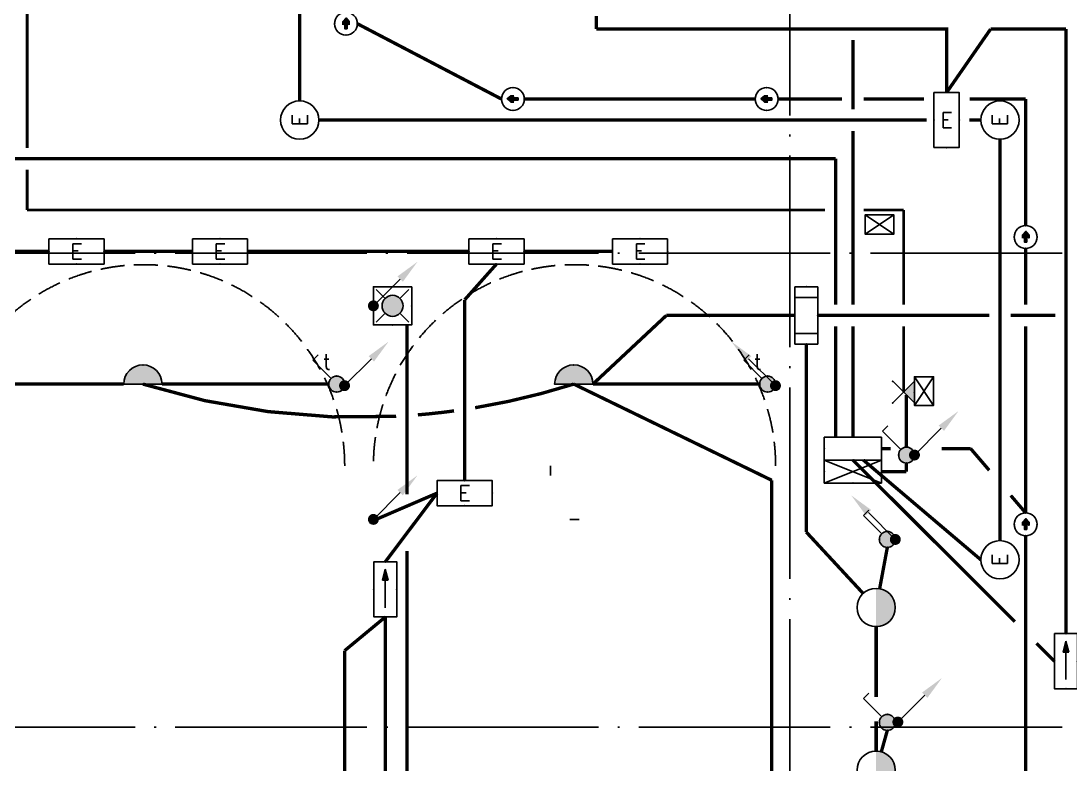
# Model space of a CAD drawing. Extents: x -288892 to 250096, y -100054 to 404668.
# Drawn here: x 24370 to 35335, y 11366 to 19125 of the extents above; entities that cross this region are included whole.
import ezdxf
from ezdxf.enums import TextEntityAlignment as Align
from ezdxf.xclip import XClip

# ---------------------------------------------------------------- set-up
doc = ezdxf.new("R2010")
doc.units = 0
doc.header["$LTSCALE"] = 1000
doc.header["$MEASUREMENT"] = 0
for name, pattern in [('104-14# 核心筒$0$DASH', [0.35, 0.25, -0.1]), ('104-14# 核心筒$0$DOTE', [2.4200000000000004, 2, -0.2, 0.02, -0.2]), ('DASH', [0.35, 0.25, -0.1])]:
    doc.linetypes.add(name, pattern=pattern)
doc.layers.get('0').update_dxf_attribs({"linetype": 'CONTINUOUS'})
doc.layers.add('104-14# 核心筒$0$04-不打印_辅助线', color=165, linetype='CONTINUOUS', plot=False)
for name, color, linetype in [('104-14# 核心筒$0$A-E_电梯', 171, 'CONTINUOUS'), ('104-14# 核心筒$0$A_AXIS-轴线', 36, '104-14# 核心筒$0$DOTE'), ('EQUIP-照明', 3, 'CONTINUOUS'), ('EQUIP-箱柜', 3, 'CONTINUOUS'), ('LWIRE', 4, 'CONTINUOUS'), ('TEL_TEXT', 3, 'CONTINUOUS'), ('WIRE-应急', 2, 'DASH'), ('WIRE-照明', 1, 'CONTINUOUS'), ('X-104 14#平面$0$A-TECH_电气', 240, 'CONTINUOUS')]:
    doc.layers.add(name, color=color, linetype=linetype)
doc.styles.add('_TCH_LABEL', font='COMPLEX', dxfattribs={"bigfont": 'GBCBIG'})
doc.styles.add('_TEL_DIM', font='SIMPLEX', dxfattribs={"width": 0.8, "height": 3.5, "bigfont": 'HZTXT'})
doc.styles.get("Standard").update_dxf_attribs({"font": 'gbenor.shx', "bigfont": 'gbcbig.shx'})

# ---------------------------------------------------------------- blocks, each defined once
blk = doc.blocks.new('104-14# 核心筒')
blk.add_lwpolyline([(29900, 14380.00000000006), (29900, 14480.00000000007)])
at = {"layer": '104-14# 核心筒$0$04-不打印_辅助线', "linetype": '104-14# 核心筒$0$DASH'}
for centre in [(25650.00000000226, 14480.00000000005), (30150.00000000249, 14480.00000000005)]:
    blk.add_arc(centre, 2099.999999998527, 0, 180, dxfattribs=at)
at = {"layer": '104-14# 核心筒$0$A-E_电梯'}
blk.add_line((30200.00000000102, 13920.00000000006), (30100.00000000102, 13920.00000000006), dxfattribs=at)
at = {"layer": '104-14# 核心筒$0$A_AXIS-轴线'}
for p, q in [((32400.00000000001, 54018.37846733601), (32400.00000000001, -8545.12396972545)), ((-24838.9698462474, 16700), (120259.921909796, 16700)), ((-24838.9698462474, 11750), (120259.921909796, 11750))]:
    blk.add_line(p, q, dxfattribs=at)
blk = doc.blocks.new('*U1800')
blk.add_lwpolyline([(200.0000000000146, 0), (200.0000000000146, 300.0000000000036), (0, 300.0000000000036), (0, 0), (200.0000000000146, 0), (0, 300.0000000000036), (0, 0), (200.0000000000146, 300.0000000000036)])
blk = doc.blocks.new('X-104 14#平面$0$dd')
at = {"layer": 'X-104 14#平面$0$A-TECH_电气'}
for p, rotation in [((33247.50713198005, -282000.0000000001), 270), ((33962.70363487265, -283689.6873526203), 180)]:
    blk.add_blockref('*U1800', p, dxfattribs=dict(at, rotation=rotation))
blk = doc.blocks.new('X-104 14#平面')
ref = blk.add_blockref('104-14# 核心筒', (0, 0))
XClip(ref).set_block_clipping_path([(-38664.36238214614, -25499.99999999997), (139216.5485069363, 330900)])
blk.add_blockref('X-104 14#平面$0$dd', (-62.7036349200508, 299100))
blk = doc.blocks.new('$equip$00001822')
for p, q in [((0.1473139127483591, 0.3556472460822988), (0.625, 0.8333333333339397)), ((0.625, 0.8333333333339397), (0.7664213562384248, 0.6919119770955149))]:
    blk.add_line(p, q)
blk.add_circle((0, 0.2083333333339397), 0.2083333333334168)
for p in [(0, 0.4166666666660603), (-0.2083333333357587, 0.2083333333339397), (-0.01544940226449398, 0.0005736313996749232), (0.2083333333357587, 0.2083333333339397)]:
    blk.add_point(p)
for points in [[(-0.1804219591213041, 0.312500000001819), (0.1804219591213041, 0.312500000001819), (-0.2083333333284827, 0.2083333333339397), (0.2083333333284827, 0.2083333333339397)], [(-0.1041666666715173, 0.3887552924552438), (0.1041666666715173, 0.3887552924552438), (-0.1804219591213041, 0.312500000001819), (0.1804219591213041, 0.312500000001819)], [(0, 0.4166666666660603), (0, 0.4166666666660603), (-0.1041666666715173, 0.3887552924552438), (0.1041666666715173, 0.3887552924552438)], [(-0.1804219591213041, 0.1041666666660603), (0.1804219591213041, 0.1041666666660603), (-0.2083333333284827, 0.2083333333339397), (0.2083333333284827, 0.2083333333339397)], [(-0.1041666666715173, 0.02791137421263556), (0.1041666666715173, 0.02791137421263556), (-0.1804219591213041, 0.1041666666660603), (0.1804219591213041, 0.1041666666660603)], [(0, 1.818989403545856e-12), (0, 1.818989403545856e-12), (-0.1041666666715173, 0.02791137421263556), (0.1041666666715173, 0.02791137421263556)]]:
    blk.add_solid(points)
at = {"color": 7, "style": '_TEL_DIM'}
blk.add_attdef('$TEXT$', text='', height=0.4, dxfattribs=at).set_placement((0.5805799275694881, 0.4645799965601327), align=Align.MIDDLE_CENTER)
at = {"color": 7, "style": '_TEL_DIM', "flags": 1}
blk.add_attdef('A', text='', height=2e-05, dxfattribs=at).set_placement((0, 0), align=Align.MIDDLE_CENTER)
blk = doc.blocks.new('$equip$00001168')
blk.add_line((-0.5, 0), (0.5, 0))
blk.add_arc((0, 0), 0.5, 180, 0)
for p in [(-0.5, 0), (0, 0), (0.5, 0), (0, -0.5)]:
    blk.add_point(p)
for points in [[(0.4330127018911298, -0.25), (-0.4330127018911298, -0.25), (0.5, 0), (-0.5, 0)], [(0.25, -0.4330127018911298), (-0.25, -0.4330127018911298), (0.4330127018911298, -0.25), (-0.4330127018911298, -0.25)], [(0, -0.5), (0, -0.5), (0.25, -0.4330127018911298), (-0.25, -0.4330127018911298)]]:
    blk.add_solid(points)
at = {"flags": 9}
blk.add_attdef('A', (0, 0), '', height=2e-05, dxfattribs=at)
blk = doc.blocks.new('$TelecSys$00000079')
for p, q in [((0.7000000000007276, 0.7000000000007276), (0, 0)), ((0.1041666666678793, 0.1041666666660603), (0.1041666666678793, 0.1041666666660603)), ((-0.1041666666678793, -0.1041666666660603), (-0.1041666666678793, -0.1041666666660603))]:
    blk.add_line(p, q)
at = {"const_width": 0.1425}
blk.add_lwpolyline([(-0.07125000000087311, 0, 1), (0.07125000000087311, 0, 1)], format="xyb", close=True, dxfattribs=at)
blk.add_solid([(0.6300000000010186, 0.7700000000004366), (0.7700000000004366, 0.6299999999991996), (1.150000000001455, 1.149999999999636)])
at = {"width": 0.8, "flags": 9}
blk.add_attdef('A', (0, 0), '', height=2e-05, dxfattribs=at)
blk = doc.blocks.new('$equip$00002604')
blk.add_hatch(color=256).paths.add_polyline_path([(0.2745181131831487, 0.5000125000005937, 1), (-0.2744993631858961, 0.5000125000005937, 1)])
for p, q in [((-0.4285620535811177, 0.9285839285730617), (-0.1940976152691292, 0.6941194902610732)), ((0.1941163652627438, 0.6941194902683492), (0.4285808035638183, 0.9285839285730617)), ((-0.4285620535811177, 0.07144107142812572), (-0.1940976152691292, 0.3059055097401142)), ((0.1941163652627438, 0.3059055097328383), (0.4285808035638183, 0.07144107142812572))]:
    blk.add_line(p, q)
at = {"const_width": 0.02}
blk.add_lwpolyline([(-0.4999906250013737, 1.000012500000594), (-0.4999906250013737, 1.250000059371814e-05), (0.5000093749986263, 1.250000059371814e-05), (0.5000093749986263, 1.000012500000594), (-0.4999906250013737, 1.000012500000594), (-0.4999906250013737, 1.250000059371814e-05)], dxfattribs=at)
blk.add_lwpolyline([(-0.4999906250013737, 1.000012500000594), (-0.4999906250013737, 1.250000059371814e-05), (0.5000093749986263, 1.250000059371814e-05), (0.5000093749986263, 1.000012500000594)], close=True)
blk.add_circle((9.374998626299202e-06, 0.5000125000005937), 0.2745087381843628)
for p in [(9.374998626299202e-06, 1.000012500000594), (-0.4999906250013737, 0.5000125000005937), (0.5000093749986263, 0.5000125000005937), (0, 0)]:
    blk.add_point(p)
at = {"color": 7, "style": '_TEL_DIM', "flags": 1}
blk.add_attdef('A', text='', height=2.5e-05, dxfattribs=at).set_placement((0, 0), align=Align.MIDDLE_CENTER)
blk = doc.blocks.new('$equip$00001151')
blk.add_circle((0, 0.5), 0.5)
for points in [[(0.4330127085668209, 0.2500000115614966), (-0.4330126952190767, 0.2499999884385034), (0.5, 0.5000000133477442), (-0.5, 0.4999999866522558)], [(0.2500000115578587, 0.0669873047809233), (-0.2499999884421413, 0.06698729143317905), (0.4330127085668209, 0.2500000115614966), (-0.4330126952190767, 0.2499999884385034)], [(1.334774424321949e-08, 0), (1.334774424321949e-08, 0), (0.2500000115578587, 0.0669873047809233), (-0.2499999884421413, 0.06698729143317905)]]:
    blk.add_solid(points)
at = {"flags": 9}
blk.add_attdef('A', (0, 0), '', height=2e-05, dxfattribs=at)
blk = doc.blocks.new('$equip$00001154')
for p, q in [((0, 0.2828427124768496), (0, -0.2828427124768496)), ((0, 0.2828427124768496), (0.5656854249500611, -0.2828427124768496)), ((0.5656854249500611, 0.2828427124768496), (0, -0.2828427124768496))]:
    blk.add_line(p, q)
for p in [(0.5656854249500611, 0.2828427124768496), (0, 0.004449836778803729), (0.2828427124732116, 0), (0.5656854249500611, -0.2828427124768496)]:
    blk.add_point(p)
blk.add_solid([(0, -0.2828427124768496), (0.2828427124732116, 0), (0, 0.2828427124768496)])
at = {"layer": 'TEL_TEXT', "style": '_TEL_DIM', "flags": 1}
blk.add_attdef('A', text='', height=2e-05, dxfattribs=at).set_placement((0, 0), align=Align.MIDDLE_CENTER)
blk = doc.blocks.new('$equip$00001962')
for p, q in [((0.1473139127519971, 0.3556472460822988), (0.625000000003638, 0.8333333333339397)), ((0.625000000003638, 0.8333333333339397), (0.7664213562420628, 0.6919119770955149))]:
    blk.add_line(p, q)
blk.add_circle((3.637978807091713e-12, 0.2083333333339397), 0.2083333333334168)
for p in [(1.091393642127514e-11, 0.4166666666660603), (-0.2083333333284827, 0.2083333333375776), (1.091393642127514e-11, 0), (0.2083333333393966, 0.2083333333375776)]:
    blk.add_point(p)
for points in [[(-0.1804219591176661, 0.312500000001819), (0.1804219591249421, 0.312500000001819), (-0.2083333333284827, 0.2083333333339397), (0.2083333333357587, 0.2083333333339397)], [(-0.1041666666642413, 0.3887552924552438), (0.1041666666715173, 0.3887552924552438), (-0.1804219591176661, 0.312500000001819), (0.1804219591249421, 0.312500000001819)], [(3.637978807091713e-12, 0.4166666666660603), (3.637978807091713e-12, 0.4166666666660603), (-0.1041666666642413, 0.3887552924552438), (0.1041666666715173, 0.3887552924552438)], [(-0.1804219591176661, 0.1041666666660603), (0.1804219591249421, 0.1041666666660603), (-0.2083333333284827, 0.2083333333339397), (0.2083333333357587, 0.2083333333339397)], [(-0.1041666666642413, 0.02791137421263556), (0.1041666666715173, 0.02791137421263556), (-0.1804219591176661, 0.1041666666660603), (0.1804219591249421, 0.1041666666660603)], [(3.637978807091713e-12, 1.818989403545856e-12), (3.637978807091713e-12, 1.818989403545856e-12), (-0.1041666666642413, 0.02791137421263556), (0.1041666666715173, 0.02791137421263556)]]:
    blk.add_solid(points)
at = {"layer": 'TEL_TEXT', "style": '_TEL_DIM', "flags": 1}
blk.add_attdef('A', text='', height=2e-05, dxfattribs=at).set_placement((0, 0), align=Align.MIDDLE_CENTER)
blk = doc.blocks.new('$equip_U$00000189(HT0843)')
at = {"color": 2}
for p, q in [((-0.7199999999938882, 0.6599999999998545), (-0.7199999999938882, 0)), ((0.7200000000084401, 0.6599999999998545), (-0.7199999999938882, 0.6599999999998545)), ((0.7200000000084401, 0), (0.7200000000084401, 0.6599999999998545)), ((-0.7199999999938882, 0), (0.7200000000084401, 0))]:
    blk.add_line(p, q, dxfattribs=at)
at = {"color": 2, "const_width": 0.0125}
for points in [[(0.7200000000084401, 0.6599999999998545), (0.7200000000084401, 0.6599999999998545), (-0.7199999999938882, 0.6599999999998545)], [(-0.7199999999938882, 0.6599999999998545), (-0.7199999999938882, 0)], [(0.7200000000084401, 0), (0.7200000000084401, 0.6599999999998545)], [(-0.7199999999938882, 0), (0.7200000000084401, 0)]]:
    blk.add_lwpolyline(points, dxfattribs=at)
at = {"color": 2}
blk.add_lwpolyline([(-0.7199999999938882, 0.6599999999998545), (-0.7199999999938882, 0)], dxfattribs=at)
for p in [(7.275957614183426e-12, 0.6599999999998545), (-0.7199999999938882, 0.3299999999999272), (0.7200000000084401, 0.3299999999999272), (7.275957614183426e-12, 0)]:
    blk.add_point(p)
at = {"color": 7, "style": '_TEL_DIM'}
blk.add_attdef('$TEXT$', text='', height=0.4, dxfattribs=at).set_placement((7.275957614183426e-12, 0.3299999999999272), align=Align.MIDDLE_CENTER)
at = {"color": 7, "style": '_TEL_DIM', "flags": 1}
blk.add_attdef('A', text='', height=2.5e-05, dxfattribs=at).set_placement((7.275957614183426e-12, 0), align=Align.MIDDLE_CENTER)
blk = doc.blocks.new('$equip$00001838')
blk.add_circle((0, 0), 0.5)
at = {"color": 7, "style": '_TEL_DIM'}
blk.add_attdef('$TEXT$', text='', height=0.4, dxfattribs=at).set_placement((0, 0), align=Align.MIDDLE_CENTER)
at = {"color": 7, "style": '_TEL_DIM', "flags": 1}
blk.add_attdef('A', text='', height=2e-05, dxfattribs=at).set_placement((0, 0), align=Align.MIDDLE_CENTER)
blk = doc.blocks.new('$equip$00002541')
blk.add_hatch(color=256).paths.add_polyline_path([(-0.2400000000016007, 0.3719999999993888), (-0.5280000000020664, 0.2999999999992724), (-0.2400000000016007, 0.227999999999156)])
for p, q in [((-0.7199999999975262, 0.5999999999949068), (-0.7199999999975262, 0)), ((0.7199999999975262, 0.5999999999949068), (-0.7199999999975262, 0.5999999999949068)), ((0.7199999999975262, 0), (0.7199999999975262, 0.5999999999949068)), ((-0.2400000000016007, 0.3719999999993888), (-0.5280000000020664, 0.2999999999992724)), ((-0.5280000000020664, 0.2999999999992724), (-0.2400000000016007, 0.227999999999156)), ((-0.2400000000016007, 0.3719999999993888), (-0.2400000000016007, 0.227999999999156)), ((-0.7199999999975262, 0), (0.7199999999975262, 0))]:
    blk.add_line(p, q)
at = {"color": 7}
blk.add_line((-0.4800000000032014, 0.2999999999992724), (0.4800000000032014, 0.2999999999992724), dxfattribs=at)
at = {"const_width": 0.02}
blk.add_lwpolyline([(-0.7199999999975262, 0.5999999999949068), (-0.7199999999975262, 0), (0.7199999999975262, 0), (0.7199999999975262, 0.5999999999949068), (-0.7199999999975262, 0.5999999999949068), (-0.7199999999975262, 0)], dxfattribs=at)
for p in [(0, 0.5999999999949068), (-0.7199999999975262, 0.2999999999956344), (0.7199999999975262, 0.2999999999956344), (0, 0)]:
    blk.add_point(p)
at = {"color": 7, "style": '_TEL_DIM', "flags": 1}
blk.add_attdef('A', text='', height=2e-05, dxfattribs=at).set_placement((0, 0), align=Align.MIDDLE_CENTER)
blk = doc.blocks.new('$equip$00001428')
for p, q in [((0.75, 0.5999999999985448), (-0.75, 0.5999999999985448)), ((-0.75, 0.5999999999985448), (-0.75, 0)), ((-0.4692126753398043, 0.5999999999985448), (-0.4692126753398043, 0)), ((0.4692126753398043, 0.5999999999985448), (0.4692126753398043, 0)), ((0.75, 0), (0.75, 0.5999999999985448)), ((-0.75, 0), (0.75, 0))]:
    blk.add_line(p, q)
for p in [(0, 0.5999999999985448), (-0.75, 0.2999999999992724), (0.75, 0.2999999999992724), (0, 0)]:
    blk.add_point(p)
at = {"style": '_TCH_LABEL', "flags": 9}
blk.add_attdef('A', (0, 0), '', height=2e-05, dxfattribs=at)
blk = doc.blocks.new('$equip$00001424')
for p, q in [((-0.75, 0), (0.75, 0.5999999999985448)), ((-0.75, 0.5999999999985448), (0.75, 0)), ((0.75, 0.5999999999985448), (-0.75, 0.5999999999985448)), ((-0.75, 0.5999999999985448), (-0.75, 0)), ((0.75, 0), (0.75, 0.5999999999985448)), ((-0.75, 0), (0.75, 0))]:
    blk.add_line(p, q)
for p in [(0, 0.5999999999985448), (-0.75, 0.2999999999992724), (0.75, 0.2999999999992724), (0, 0)]:
    blk.add_point(p)
at = {"style": '_TCH_LABEL', "flags": 9}
blk.add_attdef('A', (0, 0), '', height=2e-05, dxfattribs=at)
blk = doc.blocks.new('$equip$00001413')
for p, q in [((0.75, 0.5999999999985448), (-0.75, 0.5999999999985448)), ((-0.75, 0.5999999999985448), (-0.75, 0)), ((0.75, 0), (0.75, 0.5999999999985448)), ((-0.75, 0), (0.75, 0))]:
    blk.add_line(p, q)
for p in [(0, 0.5999999999985448), (-0.75, 0.2999999999992724), (0.75, 0.2999999999992724), (0, 0)]:
    blk.add_point(p)
at = {"style": '_TCH_LABEL', "flags": 9}
blk.add_attdef('A', (0, 0), '', height=2e-05, dxfattribs=at)
blk = doc.blocks.new('$equip$00002534')
for p, q in [((-0.7200000000011642, 0.6599999999998545), (-0.7200000000011642, 0)), ((0.7200000000011642, 0.6599999999998545), (-0.7200000000011642, 0.6599999999998545)), ((0.7200000000011642, 0), (0.7200000000011642, 0.6599999999998545)), ((-0.7200000000011642, 0), (0.7200000000011642, 0))]:
    blk.add_line(p, q)
at = {"const_width": 0.02}
blk.add_lwpolyline([(-0.7200000000011642, 0.6599999999998545), (-0.7200000000011642, 0), (0.7200000000011642, 0), (0.7200000000011642, 0.6599999999998545), (-0.7200000000011642, 0.6599999999998545), (-0.7200000000011642, 0)], dxfattribs=at)
for p in [(0, 0.6599999999998545), (-0.7200000000011642, 0.3299999999981083), (0.7200000000011642, 0.3299999999981083), (0, 0)]:
    blk.add_point(p)
at = {"color": 7, "style": '_TEL_DIM'}
blk.add_attdef('$TEXT$', text='', height=0.4, dxfattribs=at).set_placement((0, 0.3299999999981083), align=Align.MIDDLE_CENTER)
at = {"color": 7, "style": '_TEL_DIM', "flags": 1}
blk.add_attdef('A', text='', height=2e-05, dxfattribs=at).set_placement((0, 0), align=Align.MIDDLE_CENTER)
blk = doc.blocks.new('$equip$00002540')
blk.add_hatch(color=256).paths.add_polyline_path([(0.2400000000016007, 0.3720000000030268), (0.2400000000016007, 0.2280000000064319), (0.5280000000020664, 0.3000000000029104)])
for p, q in [((-0.7199999999975262, 0.6000000000058208), (-0.7199999999975262, 0)), ((0.7199999999975262, 0.6000000000058208), (-0.7199999999975262, 0.6000000000058208)), ((0.7199999999975262, 0), (0.7199999999975262, 0.6000000000058208)), ((0.2400000000016007, 0.3720000000030268), (0.2400000000016007, 0.2280000000064319)), ((0.5280000000020664, 0.3000000000029104), (0.2400000000016007, 0.3720000000030268)), ((0.2400000000016007, 0.2280000000064319), (0.5280000000020664, 0.3000000000029104)), ((-0.7199999999975262, 0), (0.7199999999975262, 0))]:
    blk.add_line(p, q)
at = {"color": 7}
blk.add_line((-0.4800000000032014, 0.3000000000029104), (0.4800000000032014, 0.3000000000029104), dxfattribs=at)
at = {"const_width": 0.02}
blk.add_lwpolyline([(-0.7199999999975262, 0.6000000000058208), (-0.7199999999975262, 0), (0.7199999999975262, 0), (0.7199999999975262, 0.6000000000058208), (-0.7199999999975262, 0.6000000000058208), (-0.7199999999975262, 0)], dxfattribs=at)
for p in [(0, 0.6000000000058208), (-0.7199999999975262, 0.3000000000029104), (0.7199999999975262, 0.3000000000029104), (0, 0)]:
    blk.add_point(p)
at = {"color": 7, "style": '_TEL_DIM', "flags": 1}
blk.add_attdef('A', text='', height=2e-05, dxfattribs=at).set_placement((0, 0), align=Align.MIDDLE_CENTER)
blk = doc.blocks.new('$equip_U$00000283(晏大钊)')
at = {"color": 3, "linetype": 'ByBlock', "ltscale": 5}
for p, q in [((-0.2723380496354366, 0.05358963180333376), (-0.2723380496354366, -0.06141036819644796)), ((0.07266195036572753, 0.05358963180333376), (-0.2723380496354366, 0.05358963180333376)), ((0.07266195036572753, 0.05358963180333376), (-0.05505848884422448, 0.1685896318031155)), ((-0.05505848884422448, 0.1685896318031155), (0.1110812915576389, 0.1685896318031155)), ((0.0676619503647089, 0.05358963180333376), (0.07266195036572753, 0.05358963180333376)), ((0.1110812915576389, 0.1685896318031155), (0.302661950365291, -0.003910368195647607)), ((-0.2723380496354366, -0.06141036819644796), (0.07266195036572753, -0.06141036819644796)), ((-0.05505848884422448, -0.1764103681962297), (0.07266195036572753, -0.06141036819644796)), ((0.1110812915576389, -0.1764103681962297), (-0.05505848884422448, -0.1764103681962297)), ((0.0676619503647089, -0.06141036819644796), (0.07266195036572753, -0.06141036819644796)), ((0.302661950365291, -0.003910368195647607), (0.1110812915576389, -0.1764103681962297))]:
    blk.add_line(p, q, dxfattribs=at)
at = {"color": 3}
for p, q in [((-0.2712985488033155, 0.05358963180333376), (-0.2723380496354366, 0.05255013097303163)), ((-0.2600732286518905, 0.05358963180333376), (-0.2723380496354366, 0.04132481082160666)), ((-0.2488479085004656, 0.05358963180333376), (-0.2723380496354366, 0.03009949067018169)), ((-0.2376225883490406, 0.05358963180333376), (-0.2723380496354366, 0.01887417051875673)), ((-0.2263972681976156, 0.05358963180333376), (-0.2723380496354366, 0.007648850367331761)), ((-0.2151719480461907, 0.05358963180333376), (-0.2723380496354366, -0.003576469784093206)), ((-0.2039466278947657, 0.05358963180333376), (-0.2723380496354366, -0.01480178993551817)), ((-0.1927213077433407, 0.05358963180333376), (-0.2723380496354366, -0.02602711008694314)), ((-0.1814959875919158, 0.05358963180333376), (-0.2723380496354366, -0.03725243023836811)), ((-0.1702706674404908, 0.05358963180333376), (-0.2723380496354366, -0.04847775038979307)), ((-0.1590453472890658, 0.05358963180333376), (-0.2723380496354366, -0.05970307054121804)), ((-0.2712985488033155, 0.05358963180333376), (-0.2723380496354366, 0.05255013097303163)), ((-0.2600732286518905, 0.05358963180333376), (-0.2723380496354366, 0.04132481082160666)), ((-0.2488479085004656, 0.05358963180333376), (-0.2723380496354366, 0.03009949067018169)), ((-0.2376225883490406, 0.05358963180333376), (-0.2723380496354366, 0.01887417051875673)), ((-0.2263972681976156, 0.05358963180333376), (-0.2723380496354366, 0.007648850367331761)), ((-0.2151719480461907, 0.05358963180333376), (-0.2723380496354366, -0.003576469784093206)), ((-0.2039466278947657, 0.05358963180333376), (-0.2723380496354366, -0.01480178993551817)), ((-0.1927213077433407, 0.05358963180333376), (-0.2723380496354366, -0.02602711008694314)), ((-0.1814959875919158, 0.05358963180333376), (-0.2723380496354366, -0.03725243023836811)), ((-0.1702706674404908, 0.05358963180333376), (-0.2723380496354366, -0.04847775038979307)), ((-0.1590453472890658, 0.05358963180333376), (-0.2723380496354366, -0.05970307054121804)), ((-0.07241776010050671, 0.05358963180333376), (-0.2719840393219783, 0.05358963180333376)), ((-0.1478200271376409, 0.05358963180333376), (-0.2628200271392416, -0.06141036819644796)), ((-0.1478200271376409, 0.05358963180333376), (-0.2628200271392416, -0.06141036819644796)), ((-0.1365947069862159, 0.05358963180333376), (-0.2515947069878166, -0.06141036819644796)), ((-0.1365947069862159, 0.05358963180333376), (-0.2515947069878166, -0.06141036819644796)), ((-0.1253693868347909, 0.05358963180333376), (-0.2403693868363916, -0.06141036819644796)), ((-0.1253693868347909, 0.05358963180333376), (-0.2403693868363916, -0.06141036819644796)), ((-0.114144066683366, 0.05358963180333376), (-0.2291440666849667, -0.06141036819644796)), ((-0.114144066683366, 0.05358963180333376), (-0.2291440666849667, -0.06141036819644796)), ((-0.102918746531941, 0.05358963180333376), (-0.2179187465335417, -0.06141036819644796)), ((-0.102918746531941, 0.05358963180333376), (-0.2179187465335417, -0.06141036819644796)), ((-0.09169342638051603, 0.05358963180333376), (-0.2066934263821167, -0.06141036819644796)), ((-0.09169342638051603, 0.05358963180333376), (-0.2066934263821167, -0.06141036819644796)), ((-0.08046810622909106, 0.05358963180333376), (-0.1954681062306918, -0.06141036819644796)), ((-0.08046810622909106, 0.05358963180333376), (-0.1954681062306918, -0.06141036819644796)), ((-0.0692427860776661, 0.05358963180333376), (-0.1842427860792668, -0.06141036819644796)), ((-0.0692427860776661, 0.05358963180333376), (-0.1842427860792668, -0.06141036819644796)), ((-0.05801746592624113, 0.05358963180333376), (-0.1730174659278418, -0.06141036819644796)), ((-0.05801746592624113, 0.05358963180333376), (-0.1730174659278418, -0.06141036819644796)), ((-0.04679214577481616, 0.05358963180333376), (-0.1617921457764169, -0.06141036819644796)), ((-0.04679214577481616, 0.05358963180333376), (-0.1617921457764169, -0.06141036819644796)), ((-0.03556682562702917, 0.05358963180333376), (-0.1505668256249919, -0.06141036819644796)), ((-0.03556682562702917, 0.05358963180333376), (-0.1505668256249919, -0.06141036819644796)), ((-0.02434150547560421, 0.05358963180333376), (-0.1393415054735669, -0.06141036819644796)), ((-0.02434150547560421, 0.05358963180333376), (-0.1393415054735669, -0.06141036819644796)), ((-0.01311618532417924, 0.05358963180333376), (-0.128116185322142, -0.06141036819644796)), ((-0.01311618532417924, 0.05358963180333376), (-0.128116185322142, -0.06141036819644796)), ((-0.001890865172754275, 0.05358963180333376), (-0.116890865170717, -0.06141036819644796)), ((-0.001890865172754275, 0.05358963180333376), (-0.116890865170717, -0.06141036819644796)), ((0.009334454978670692, 0.05358963180333376), (-0.105665545019292, -0.06141036819644796)), ((0.009334454978670692, 0.05358963180333376), (-0.105665545019292, -0.06141036819644796)), ((0.02055977513009566, 0.05358963180333376), (-0.09444022486786707, -0.06141036819644796)), ((0.02055977513009566, 0.05358963180333376), (-0.09444022486786707, -0.06141036819644796)), ((0.03178509528152063, 0.05358963180333376), (-0.0832149047164421, -0.06141036819644796)), ((0.03178509528152063, 0.05358963180333376), (-0.0832149047164421, -0.06141036819644796)), ((0.04301041543294559, 0.05358963180333376), (-0.07198958456501714, -0.06141036819644796)), ((0.04301041543294559, 0.05358963180333376), (-0.07198958456501714, -0.06141036819644796)), ((0.05423573558437056, 0.05358963180333376), (-0.06076426441359217, -0.06141036819644796)), ((0.05423573558437056, 0.05358963180333376), (-0.06076426441359217, -0.06141036819644796)), ((0.06546105573579553, 0.05358963180333376), (-0.04953894426216721, -0.06141036819644796)), ((0.06546105573579553, 0.05358963180333376), (-0.04953894426216721, -0.06141036819644796)), ((-0.0440453472911031, 0.1685896318031155), (-0.04926333092225832, 0.1633716481719603)), ((-0.0440453472911031, 0.1685896318031155), (-0.04926333092225832, 0.1633716481719603)), ((-0.03282002713967813, 0.1685896318031155), (-0.04335652379450039, 0.1580531351464742)), ((-0.03282002713967813, 0.1685896318031155), (-0.04335652379450039, 0.1580531351464742)), ((0.2125640717167698, 0.07721412612045242), (-0.04106042259809328, -0.1764103681962297)), ((0.1651322414836613, 0.02978229588552495), (-0.04106042259809328, -0.1764103681962297)), ((0.1534960004573804, 0.1303992563734937), (-0.03831362411074224, -0.06141036819644796)), ((0.1534960004573804, 0.1303992563734937), (-0.03831362411074224, -0.06141036819644796)), ((-0.02159470698825317, 0.1685896318031155), (-0.03744971667038044, 0.1527346221209882)), ((-0.02159470698825317, 0.1685896318031155), (-0.03744971667038044, 0.1527346221209882)), ((-0.0103693868368282, 0.1685896318031155), (-0.03154290954262251, 0.1474161090973212)), ((-0.0103693868368282, 0.1685896318031155), (-0.03154290954262251, 0.1474161090973212)), ((0.2184708788445278, 0.07189561309496639), (-0.02983510244666832, -0.1764103681962297)), ((0.1653175850624393, 0.01874231931105896), (-0.02983510244666832, -0.1764103681962297)), ((0.1594028075851384, 0.1250807433480077), (-0.02708830395931727, -0.06141036819644796)), ((0.1594028075851384, 0.1250807433480077), (-0.02708830395931727, -0.06141036819644796)), ((0.0008559333145967685, 0.1685896318031155), (-0.02563610241486458, 0.1420975960718351)), ((0.0008559333145967685, 0.1685896318031155), (-0.02563610241486458, 0.1420975960718351)), ((0.01208125346602174, 0.1685896318031155), (-0.01972929529074463, 0.1367790830463491)), ((0.01208125346602174, 0.1685896318031155), (-0.01972929529074463, 0.1367790830463491)), ((0.2243776859722857, 0.06657710006948037), (-0.01860978229524335, -0.1764103681962297)), ((0.1655029286375793, 0.007702342738411971), (-0.01860978229524335, -0.1764103681962297)), ((0.1653096147092583, 0.1197622303225216), (-0.01586298380789231, -0.06141036819644796)), ((0.1653096147092583, 0.1197622303225216), (-0.01586298380789231, -0.06141036819644796)), ((0.0233065736174467, 0.1685896318031155), (-0.0138224881629867, 0.1314605700208631)), ((0.0233065736174467, 0.1685896318031155), (-0.0138224881629867, 0.1314605700208631)), ((0.03453189376887167, 0.1685896318031155), (-0.007915681038866751, 0.1261420569953771)), ((0.03453189376887167, 0.1685896318031155), (-0.007915681038866751, 0.1261420569953771)), ((0.2302844930964056, 0.06125858704399434), (-0.007384462143818382, -0.1764103681962297)), ((0.1712164218370162, 0.1144437172970356), (-0.004637663656467339, -0.06141036819644796)), ((0.1712164218370162, 0.1144437172970356), (-0.004637663656467339, -0.06141036819644796)), ((0.04575721392029664, 0.1685896318031155), (-0.002008873911108822, 0.12082354397171)), ((0.04575721392029664, 0.1685896318031155), (-0.002008873911108822, 0.12082354397171)), ((0.2361913002241636, 0.0559400740203273), (0.003840858007606585, -0.1764103681962297)), ((0.0569825340717216, 0.1685896318031155), (0.003897933213011129, 0.115505030946224)), ((0.0569825340717216, 0.1685896318031155), (0.003897933213011129, 0.115505030946224)), ((0.1771232289611362, 0.1091252042715496), (0.006587656494957628, -0.06141036819644796)), ((0.1771232289611362, 0.1091252042715496), (0.006587656494957628, -0.06141036819644796)), ((0.06820785422314657, 0.1685896318031155), (0.009804740340769058, 0.110186517920738)), ((0.06820785422314657, 0.1685896318031155), (0.009804740340769058, 0.110186517920738)), ((0.2420981073482835, 0.05062156099484127), (0.01506617815903155, -0.1764103681962297)), ((0.07943317437457154, 0.1685896318031155), (0.01571154746852699, 0.1048680048952519)), ((0.07943317437457154, 0.1685896318031155), (0.01571154746852699, 0.1048680048952519)), ((0.1830300360888941, 0.1038066912460636), (0.01781297664638259, -0.06141036819644796)), ((0.1830300360888941, 0.1038066912460636), (0.01781297664638259, -0.06141036819644796)), ((0.0906584945259965, 0.1685896318031155), (0.02161835459264694, 0.09954949186976592)), ((0.0906584945259965, 0.1685896318031155), (0.02161835459264694, 0.09954949186976592)), ((0.2480049144760414, 0.04530304796935525), (0.02629149831045652, -0.1764103681962297)), ((0.1018838146774215, 0.1685896318031155), (0.02752516172040487, 0.09423097884609888)), ((0.1018838146774215, 0.1685896318031155), (0.02752516172040487, 0.09423097884609888)), ((0.1889368432130141, 0.09848817822239653), (0.02903829679780756, -0.06141036819644796)), ((0.1889368432130141, 0.09848817822239653), (0.02903829679780756, -0.06141036819644796)), ((0.1121483505739889, 0.1676288475500769), (0.03343196884452482, 0.08891246582061285)), ((0.1121483505739889, 0.1676288475500769), (0.03343196884452482, 0.08891246582061285)), ((0.2539117216001614, 0.03998453494386922), (0.03751681846188148, -0.1764103681962297)), ((0.1180551577017468, 0.1623103345245909), (0.03933877597228275, 0.08359395279512682)), ((0.1180551577017468, 0.1623103345245909), (0.03933877597228275, 0.08359395279512682)), ((0.194843650340772, 0.0931696651969105), (0.04026361694923253, -0.06141036819644796)), ((0.194843650340772, 0.0931696651969105), (0.04026361694923253, -0.06141036819644796)), ((0.1239619648258667, 0.1569918214991048), (0.0452455830964027, 0.0782754397696408)), ((0.1239619648258667, 0.1569918214991048), (0.0452455830964027, 0.0782754397696408)), ((0.2598185287279193, 0.03466602191838319), (0.04874213861330645, -0.1764103681962297)), ((0.1298687719536247, 0.1516733084736188), (0.05115239022416063, 0.07295692674415477)), ((0.1298687719536247, 0.1516733084736188), (0.05115239022416063, 0.07295692674415477)), ((0.200750457464892, 0.08785115217142447), (0.05148893709701952, -0.06141036819644796)), ((0.200750457464892, 0.08785115217142447), (0.05148893709701952, -0.06141036819644796)), ((0.1357755790777446, 0.1463547954481328), (0.05705919735191856, 0.06763841372048773)), ((0.1357755790777446, 0.1463547954481328), (0.05705919735191856, 0.06763841372048773)), ((0.2657253358520393, 0.02934750889289717), (0.05996745876473142, -0.1764103681962297)), ((0.2066572645926499, 0.08253263914593845), (0.06271425724844448, -0.06141036819644796)), ((0.1649468979048834, 0.04082227245999093), (0.06271425724844448, -0.06141036819644796)), ((0.1416823862055026, 0.1410362824244658), (0.0629660044760385, 0.06231990069500171)), ((0.1416823862055026, 0.1410362824244658), (0.0629660044760385, 0.06231990069500171)), ((0.1475891933332605, 0.1357177693989797), (0.06887281160379644, 0.05700138766951568)), ((0.1475891933332605, 0.1357177693989797), (0.06887281160379644, 0.05700138766951568)), ((0.2716321429797972, 0.02402899586741114), (0.07119277891615639, -0.1764103681962297)), ((0.2775389501039172, 0.0187104828437441), (0.08241809906758135, -0.1764103681962297)), ((0.2834457572316751, 0.01339196981825808), (0.09364341921900632, -0.1764103681962297)), ((0.2834457572316751, 0.01339196981825808), (0.09364341921900632, -0.1764103681962297)), ((0.289352564359433, 0.008073456792772049), (0.1048687393704313, -0.1764103681962297)), ((0.289352564359433, 0.008073456792772049), (0.1048687393704313, -0.1764103681962297)), ((0.295259371483553, 0.002754943767286022), (0.1614123308681883, -0.1310920968480787)), ((0.295259371483553, 0.002754943767286022), (0.1614123308681883, -0.1310920968480787)), ((0.2066572645926499, 0.08253263914593845), (0.166351767587912, 0.04222714213938161)), ((0.2125640717167698, 0.07721412612045242), (0.1777687608228007, 0.04241881522466429)), ((0.2184708788445278, 0.07189561309496639), (0.1891857540613273, 0.04261048831176595)), ((0.2243776859722857, 0.06657710006948037), (0.200602747296216, 0.04280216139704862)), ((0.2302844930964056, 0.06125858704399434), (0.2115788291339413, 0.04255292308153003)), ((0.2361913002241636, 0.0559400740203273), (0.2117641727127193, 0.03151294650888303)), ((0.2420981073482835, 0.05062156099484127), (0.2119495162878593, 0.02047296993441705)), ((0.2480049144760414, 0.04530304796935525), (0.2121348598666373, 0.00943299335995107)), ((0.2539117216001614, 0.03998453494386922), (0.2123202034454152, -0.001606983212695923)), ((0.2598185287279193, 0.03466602191838319), (0.2125055470205552, -0.0126469597871619)), ((0.2657253358520393, 0.02934750889289717), (0.2126908905993332, -0.02368693636162789)), ((0.2716321429797972, 0.02402899586741114), (0.2128762341781112, -0.03472691293427488)), ((0.2775389501039172, 0.0187104828437441), (0.2130615777532512, -0.04576688950874086)), ((-0.0272185421854374, -0.1513431676339678), (-0.05228574274951825, -0.1764103681962297)), ((-0.0272185421854374, -0.1513431676339678), (-0.05228574274951825, -0.1764103681962297)), ((0.1656882722163573, -0.00333763383605401), (-0.007384462143818382, -0.1764103681962297)), ((0.1658736157951353, -0.01437761041051999), (0.003840858007606585, -0.1764103681962297)), ((0.1660589593702753, -0.02541758698316698), (0.01506617815903155, -0.1764103681962297)), ((0.1662443029490532, -0.03645756355763297), (0.02629149831045652, -0.1764103681962297)), ((0.1664296465241932, -0.04749754013209895), (0.03751681846188148, -0.1764103681962297)), ((0.1705990731425118, -0.05455343366520538), (0.04874213861330645, -0.1764103681962297)), ((0.1820160663810384, -0.0543617605799227), (0.05996745876473142, -0.1764103681962297)), ((0.193433059615927, -0.05417008749464003), (0.07119277891615639, -0.1764103681962297)), ((0.2048500528544537, -0.05397841440935736), (0.08241809906758135, -0.1764103681962297)), ((0.3011661786113109, -0.002563569258200005), (0.2741209250380052, -0.02960882282968669)), ((0.3011661786113109, -0.002563569258200005), (0.2741209250380052, -0.02960882282968669))]:
    blk.add_line(p, q, dxfattribs=at)
blk.add_circle((0, 0), 0.595, dxfattribs=at)
for p in [(0, 0.5949999999993452), (-0.5949999999975262, 0), (0.5950000000011642, 0), (0, -0.5949999999993452)]:
    blk.add_point(p)
at = {"color": 7, "style": '_TEL_DIM', "flags": 1}
for tag in ['REMARK', 'A']:
    blk.add_attdef(tag, text='', height=2.5e-05, dxfattribs=at).set_placement((0, 0), align=Align.MIDDLE_CENTER)
blk = doc.blocks.new('$equip_U$00000284(晏大钊)')
for p in [(0, 0.2975000000005821), (-0.2975000000005821, 3.637978807091713e-12), (0.2975000000005821, 3.637978807091713e-12), (0, -0.2974999999969441)]:
    blk.add_point(p)
at = {"xscale": 0.5, "yscale": 0.5, "zscale": 0.5}
blk.add_blockref('$equip_U$00000283(晏大钊)', (0, 3.637978807091713e-12), dxfattribs=at)
at = {"color": 7, "style": '_TEL_DIM', "flags": 1}
for tag in ['REMARK', 'A']:
    blk.add_attdef(tag, text='', height=1.25e-05, dxfattribs=at).set_placement((0, 3.637978807091713e-12), align=Align.MIDDLE_CENTER)
blk = doc.blocks.new('$equip_U$00000302(HT0843)')
for p in [(3.637978807091713e-12, 0.2975000000005821), (-0.2974999999969441, 0), (0.2975000000042201, 0), (3.637978807091713e-12, -0.2975000000005821)]:
    blk.add_point(p)
at = {"rotation": 180}
blk.add_blockref('$equip_U$00000284(晏大钊)', (3.637978807091713e-12, 3.637978807091713e-12), dxfattribs=at)
at = {"color": 7, "style": '_TEL_DIM', "flags": 1}
for tag in ['REMARK', 'A']:
    blk.add_attdef(tag, text='', height=1.25e-05, dxfattribs=at).set_placement((3.637978807091713e-12, 0), align=Align.MIDDLE_CENTER)

msp = doc.modelspace()

# ---------------------------------------------------------------- linework, layer by layer
at = {"layer": 'WIRE-应急', "linetype": 'DASH'}
for points, const_width in [([(24433.89811576679, 17798.04019216425), (24433.07809853339, 25911.18879222517)], 30), ([(27280.34791072644, 18290.01365796966), (27280.34791072644, 21181.80290165148)], 35), ([(30378.14853935235, 19175.0874180799), (30378.14853935245, 19040.29276123334)], 35), ([(27882.07453069347, 19096.32080548297), (29387.66480522911, 18309.42292212159)], 35), ([(34035.76144707267, 18378.01365797012), (34035.7614470738, 19040.29276123569), (30378.14853935243, 19040.29276123334)], 35), ([(34035.7614470734, 18378.01365797012), (34495.21501137404, 19040.29276123561)], 35), ([(34495.21501137404, 19040.29276123561), (35282.02411036914, 19040.29276123624)], 35), ([(35282.02411036857, 12726.70704213594), (35282.02411036914, 19040.29276123624)], 35), ([(33057.32225606265, 18202.51365796966), (33057.32225606265, 18927.79276123506)], 35), ([(29625.66480522958, 18309.42292212159), (32037.28045722406, 18309.42292212159)], 35), ([(32275.28045722452, 18309.42292212159), (32944.82225606261, 18309.42292212158)], 35), ([(33169.82225606261, 18309.42292212158), (33799.69969585026, 18309.42292212158)], 35), ([(34277.42420512578, 18309.42292212158), (34861.28014406841, 18309.42292212158)], 35), ([(34861.28014406841, 16987.67082733981), (34861.28014406841, 18309.42292212158)], 35), ([(27480.34791072644, 18090.01365796966), (33827.26038850099, 18090.01365796966)], 35), ([(34273.74711144296, 18090.01365796966), (34393.06403028181, 18090.01365796966)], 35), ([(33057.32225606265, 16162.50000000008), (33057.32225606265, 17977.51365796966)], 35), ([(34593.06403028181, 17890.01365796966), (34593.06403028181, 13698.25132890917)], 35), ([(32877.20440218365, 17685.54019216425), (23875.99254161492, 17685.54019216425)], 35), ([(32877.20440218366, 16162.50000000008), (32877.20440218365, 17685.54019216425)], 35), ([(24433.96348854993, 17151.24999999999), (24433.92085710762, 17573.04019216425)], 30), ([(32764.70440218365, 17151.24999999999), (24433.96348854993, 17151.24999999999)], 30), ([(33586.86291496827, 17151.24999999999), (33169.82225606262, 17151.24999999999)], 30), ([(33586.86291496825, 16162.50000000008), (33586.86291496827, 17151.24999999999)], 30), ([(24661.1961032938, 16718.95328398145), (24112.26032135217, 16718.95328398145)], 35), ([(25237.19610329473, 16718.95328398145), (26159.29947751516, 16718.95328398145)], 35), ([(26735.29947751609, 16718.95328398145), (29047.68401272548, 16718.95328398145)], 35), ([(29623.68401272641, 16718.95328398145), (30545.78738694685, 16718.95328398145)], 35), ([(34861.28014406841, 16749.67082733935), (34861.28014406838, 16162.50000000003)], 35), ([(29002.30335055804, 16212.43067475013), (29335.68401272595, 16586.95328398148)], 35), ([(29002.30335055804, 14325.97581202415), (29002.30335055804, 16212.43067475013)], 35), ([(28401.04657794721, 15950.04054573458), (28401.04657794721, 14181.48980756396)], 35), ([(32877.20440218365, 14779.99999999888), (32877.20440218366, 15937.50000000008)], 35), ([(33057.32225606265, 14779.99999999888), (33057.32225606265, 15937.50000000008)], 35), ([(33586.86291496827, 15250.00000000698), (33586.86291496825, 15937.50000000008)], 30), ([(34861.28014406838, 15937.50000000003), (34861.28014406841, 13987.67082733981)], 35), ([(33616.6666666268, 14675.1563111087), (33616.66666665484, 15220.19624831949)], 35), ([(33357.32225606265, 14659.99999999917), (33451.57779467869, 14659.99999999916)], 35), ([(33985.11276731268, 14659.99999999916), (34286.03210633714, 14659.99999999917)], 35), ([(34286.03210633714, 14659.99999999917), (34480.56403028181, 14432.63809886627)], 35), ([(33057.32225606265, 14539.99999999946), (34748.78014406841, 12851.28169469027)], 35), ([(33165.43981122412, 14539.99999999946), (34393.06403028181, 13498.25132890917)], 35), ([(33616.66666662825, 14508.48964444103), (33616.66666662825, 14419.99999999975)], 35), ([(33357.32225606265, 14419.99999999975), (33616.66666662825, 14419.99999999975)], 35), ([(28078.50000000192, 13920.00000000017), (28714.30335055757, 14193.97581202345)], 35), ([(28714.30335055757, 14193.97581202345), (28174.32273386302, 13476.76626355218)], 35), ([(34705.56403028181, 14169.66620861009), (34861.28014406841, 13987.67082733981)], 35), ([(34861.28014406841, 10987.67082733981), (34861.28014406841, 13749.67082733935)], 35), ([(28401.04657794721, 13590.8644006905), (28401.04657794721, 9006.641549330021)], 35), ([(27749.99999999961, 12549.41159560694), (28174.32273386302, 12900.76626355416)], 35), ([(28174.32273386302, 12900.76626355416), (28174.32273386302, 10000.00000000017)], 35), ([(34973.78014406841, 12626.64611766), (35162.02411037032, 12438.70704213693)], 35), ([(27749.99999999961, 10000.00000000017), (27749.99999999961, 12549.41159560694)], 35)]:
    msp.add_lwpolyline(points, dxfattribs=dict(at, const_width=const_width))
at = {"layer": 'WIRE-照明', "linetype": 'Continuous', "const_width": 35}
for points in [[(30342.69139768634, 15332.98377732217), (31109.20670631528, 16050.00000000006)], [(32449.9999999486, 16050.00000000006), (31109.20670631528, 16050.00000000006)], [(32689.99999994802, 16050.00000000006), (34480.56403028181, 16050.00000000006)], [(34705.56403028181, 16050.00000000006), (35169.52411036887, 16050.00000000006)], [(32569.99999994832, 15750.00000000006), (32569.99999994832, 13787.91917098756)], [(25442.69139768556, 15332.98377732217), (23907.06426116498, 15332.98377732217)], [(25842.69139768556, 15332.98377732217), (27583.33333333328, 15332.98377732217)], [(30142.69139768634, 15332.98377732217), (32210.00000000102, 14328.20883089071)], [(30342.69139768634, 15332.98377732217), (32083.33333333406, 15332.98377732217)], [(32210.00000000102, 14328.20883089071), (32210.00000000102, 10687.44151239004)], [(33164.07376694091, 13146.71080115101), (32569.99999994832, 13787.91917098756)], [(33336.57495821807, 13196.62724233672), (33416.66666663026, 13627.20085098842)], [(33299.99999996998, 12799.99999999948), (33299.99999996998, 12066.83859432675)], [(33299.99999996998, 11810.39946974069), (33299.99999996998, 11493.24723103084)], [(33353.92598444144, 11492.59279878336), (33416.66666664197, 11716.66666666802)]]:
    msp.add_lwpolyline(points, dxfattribs=at)
for points in [[(25642.69139768556, 15332.98377732217, 0.0900679924224199), (28287.75819552732, 14996.11076228448, 0.0900679924224199)], [(29112.44640793783, 15086.02188148389, 0.03554284232129937), (30142.69139768634, 15332.98377732217)], [(28514.21733125211, 15011.57606678209, 0.01273272237616994), (28891.91244746534, 15052.85580190626, 0.01273272237616994)]]:
    msp.add_lwpolyline(points, format="xyb", dxfattribs=at)

# ---------------------------------------------------------------- block references
msp.add_blockref('X-104 14#平面', (0, 0))
at = {"layer": 'EQUIP-照明', "xscale": 400, "yscale": 400, "zscale": 400}
for name, p, rotation in [('$equip_U$00000302(HT0843)', (27763.07453069324, 19096.32080548443), 270), ('$equip_U$00000302(HT0843)', (34861.28014406841, 16868.67082734103), 270), ('$equip$00002604', (28049.99999997548, 16150.04429573403), 270), ('$equip$00001168', (25642.69139768556, 15332.98377732217), 180), ('$equip$00001168', (30142.69139768634, 15332.98377732217), 180), ('$equip$00001154', (33699.99999995755, 15250.00000000698), 180), ('$equip$00001962', (33699.99999996183, 14591.82297777294), 90), ('$equip$00001962', (33499.99999996529, 13710.53418431981), 90), ('$equip_U$00000302(HT0843)', (34861.28014406841, 13868.67082734103), 270), ('$equip$00002540', (28294.32273386419, 13188.76626355317), 90), ('$equip$00001151', (33499.99999996998, 12999.99999999948), 90), ('$equip$00002541', (35162.02411037032, 12438.70704213693), 270), ('$equip$00001962', (33499.999999977, 11799.99999999942), 90), ('$equip$00001151', (33499.99999998078, 11299.99999466038), 90)]:
    msp.add_blockref(name, p, dxfattribs=dict(at, rotation=rotation))
for p in [(29506.66480522789, 18309.42292212159), (32156.28045722283, 18309.42292212159)]:
    msp.add_blockref('$equip_U$00000302(HT0843)', p, dxfattribs=at)
at = {"layer": 'EQUIP-照明'}
ref = msp.add_blockref('$equip$00002534', (33903.76144707343, 18090.01365796966), dxfattribs=dict(at, xscale=400, yscale=400, zscale=400, rotation=270))
ref.add_attrib('$TEXT$', 'E', dxfattribs={"layer": '0', "color": 7, "height": 160, "style": '_TEL_DIM'}).set_placement((34035.76144707267, 18090.01365796966), align=Align.MIDDLE_CENTER)
at = {"layer": 'EQUIP-照明', "xscale": 400, "yscale": 400, "zscale": 400, "rotation": 90}
for p in [(27280.34791072644, 18090.01365796966), (34593.06403028181, 18090.01365796966), (34593.06403028181, 13498.25132890917)]:
    msp.add_blockref('$equip$00001838', p, dxfattribs=at).add_auto_attribs({'$TEXT$': 'E'})
at = {"layer": 'EQUIP-照明'}
ref = msp.add_blockref('$equip_U$00000189(HT0843)', (24949.19610329717, 16850.95328398142), dxfattribs=dict(at, xscale=400, yscale=400, zscale=400, rotation=180))
ref.add_attrib('$TEXT$', 'E', dxfattribs={"layer": '0', "color": 7, "height": 160, "style": '_TEL_DIM'}).set_placement((24949.19610329426, 16718.95328398145), align=Align.MIDDLE_CENTER)
ref = msp.add_blockref('$equip_U$00000189(HT0843)', (26447.29947751854, 16850.95328398142), dxfattribs=dict(at, xscale=400, yscale=400, zscale=400, rotation=180))
ref.add_attrib('$TEXT$', 'E', dxfattribs={"layer": '0', "color": 7, "height": 160, "style": '_TEL_DIM'}).set_placement((26447.29947751563, 16718.95328398145), align=Align.MIDDLE_CENTER)
ref = msp.add_blockref('$equip_U$00000189(HT0843)', (29335.68401272886, 16850.95328398142), dxfattribs=dict(at, xscale=400, yscale=400, zscale=400, rotation=180))
ref.add_attrib('$TEXT$', 'E', dxfattribs={"layer": '0', "color": 7, "height": 160, "style": '_TEL_DIM'}).set_placement((29335.68401272595, 16718.95328398145), align=Align.MIDDLE_CENTER)
ref = msp.add_blockref('$equip_U$00000189(HT0843)', (30833.78738695022, 16850.95328398142), dxfattribs=dict(at, xscale=400, yscale=400, zscale=400, rotation=180))
ref.add_attrib('$TEXT$', 'E', dxfattribs={"layer": '0', "color": 7, "height": 160, "style": '_TEL_DIM'}).set_placement((30833.78738694731, 16718.95328398145), align=Align.MIDDLE_CENTER)
ref = msp.add_blockref('$equip$00001822', (27749.9999999997, 15332.98377732217), dxfattribs=dict(at, xscale=400, yscale=400, zscale=400, rotation=90))
ref.add_attrib('$TEXT$', 't', dxfattribs={"layer": '0', "color": 7, "height": 160, "style": '_TEL_DIM'}).set_placement((27564.16800137565, 15565.21574834996), align=Align.MIDDLE_CENTER)
ref = msp.add_blockref('$equip$00001822', (32250.00000000048, 15332.98377732217), dxfattribs=dict(at, xscale=400, yscale=400, zscale=400, rotation=90))
ref.add_attrib('$TEXT$', 't', dxfattribs={"layer": '0', "color": 7, "height": 160, "style": '_TEL_DIM'}).set_placement((32064.16800137643, 15565.21574834996), align=Align.MIDDLE_CENTER)
at = {"layer": 'EQUIP-照明', "xscale": 400, "yscale": 400, "zscale": 400}
msp.add_blockref('$equip$00002534', (29002.30335055804, 14061.9758120242), dxfattribs=at).add_auto_attribs({'$TEXT$': 'E'})
at = {"layer": 'EQUIP-箱柜', "xscale": 400, "yscale": 400, "zscale": 400, "rotation": 270}
msp.add_blockref('$equip$00001428', (32449.9999999486, 16050.00000000006), dxfattribs=at)
at = {"layer": 'EQUIP-箱柜', "xscale": -400.0000000000001, "yscale": 399.9999999999999, "zscale": 400}
for name, p in [('$equip$00001413', (33057.32225606265, 14539.99999999946)), ('$equip$00001424', (33057.32225606265, 14300.00000000004))]:
    msp.add_blockref(name, p, dxfattribs=at)
at = {"layer": 'LWIRE', "yscale": 400, "zscale": 400}
for p, xscale in [((28050.00499997571, 16150.04054573458), 400), ((27748.40559769998, 15316.76059644131), 400), ((32248.40559770076, 15316.76059644131), -400), ((33699.99999996183, 14591.82297777169), 400), ((28050.00000000157, 13920.00000000017), 400), ((33499.99999996529, 13710.53418432418), -400), ((33526.6275919606, 11803.43821128906), 400)]:
    msp.add_blockref('$TelecSys$00000079', p, dxfattribs=dict(at, xscale=xscale))

doc.saveas('drawing.dxf')
